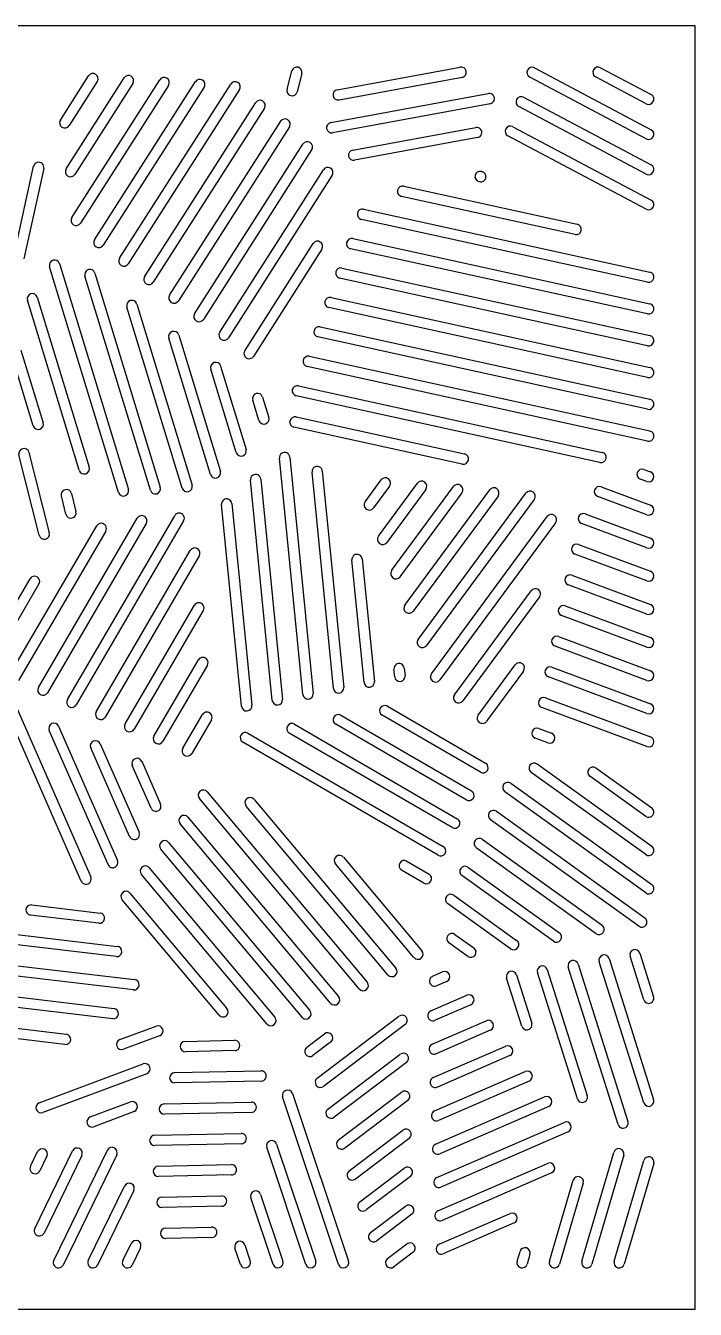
# Model space of a CAD drawing. Header units: inches. Extents: x 0 to 36, y 0 to 31.
# Drawn here: x 19.83 to 36, y 0 to 31 of the extents above; entities that cross this region are included whole.
import ezdxf

# ---------------------------------------------------------------- set-up
doc = ezdxf.new("R2010")
doc.units = ezdxf.units.IN
doc.layers.add('PROFILE', color=1, linetype='Continuous')
doc.layers.add('SLOTS', color=3, linetype='Continuous')

msp = doc.modelspace()

# ---------------------------------------------------------------- linework, layer by layer
at = {"layer": 'PROFILE'}
msp.add_lwpolyline([(0, 0), (36, 0), (36, 31), (0, 31)], close=True, dxfattribs=at)
at = {"layer": 'SLOTS'}
for p, q in [((20.669, 28.721), (21.349, 29.787)), ((26.142, 29.465), (26.257, 29.906)), ((26.499, 29.844), (26.384, 29.402)), ((27.355, 29.451), (30.323, 29.998)), ((32.118, 29.98), (34.934, 28.485)), ((34.816, 29.114), (33.591, 29.765)), ((33.708, 29.985), (34.934, 29.335)), ((20.807, 27.543), (22.209, 29.74)), ((21.559, 29.652), (20.879, 28.587)), ((20.945, 26.366), (23.069, 29.694)), ((22.419, 29.606), (21.018, 27.409)), ((23.28, 29.559), (21.156, 26.231)), ((21.493, 25.83), (23.929, 29.648)), ((24.14, 29.513), (21.704, 25.696)), ((22.097, 25.383), (24.782, 29.59)), ((24.993, 29.456), (22.308, 25.249)), ((30.368, 29.752), (27.4, 29.205)), ((34.816, 28.265), (32.001, 29.759)), ((22.702, 24.936), (25.385, 29.141)), ((27.197, 28.659), (31.002, 29.361)), ((31.855, 29.271), (34.934, 27.636)), ((25.596, 29.006), (22.913, 24.802)), ((31.048, 29.115), (27.243, 28.413)), ((34.816, 27.416), (31.738, 29.05)), ((23.306, 24.489), (25.988, 28.692)), ((26.199, 28.557), (23.517, 24.355)), ((27.728, 27.994), (30.699, 28.542)), ((31.592, 28.561), (34.934, 26.787)), ((30.744, 28.296), (27.773, 27.749)), ((34.816, 26.566), (31.475, 28.341)), ((23.911, 24.042), (26.525, 28.14)), ((26.736, 28.005), (24.122, 23.908)), ((19.543, 25.427), (20.023, 27.604)), ((20.267, 27.551), (19.787, 25.373)), ((24.515, 23.595), (27.02, 27.52)), ((27.231, 27.386), (24.726, 23.461)), ((30.83, 27.48), (30.849, 27.476)), ((28.96, 27.122), (33.151, 26.203)), ((30.795, 27.232), (30.777, 27.236)), ((33.098, 25.958), (28.907, 26.878)), ((27.989, 26.568), (34.902, 25.051)), ((34.848, 24.807), (27.936, 26.323)), ((25.12, 23.148), (26.772, 25.738)), ((27.727, 25.857), (34.902, 24.283)), ((26.983, 25.603), (25.33, 23.014)), ((34.848, 24.039), (27.674, 25.613)), ((22.073, 19.728), (20.409, 25.18)), ((20.648, 25.253), (22.312, 19.801)), ((27.465, 25.147), (34.902, 23.515)), ((22.841, 19.78), (21.262, 24.954)), ((21.501, 25.027), (23.08, 19.853)), ((34.848, 23.271), (27.412, 24.903)), ((21.126, 20.262), (19.873, 24.368)), ((20.112, 24.441), (21.365, 20.335)), ((23.61, 19.831), (22.275, 24.205)), ((22.514, 24.278), (23.849, 19.904)), ((34.848, 22.503), (27.15, 24.192)), ((27.204, 24.436), (34.902, 22.747)), ((26.942, 23.726), (34.902, 21.979)), ((24.293, 20.163), (23.287, 23.456)), ((23.527, 23.529), (24.532, 20.236)), ((34.848, 21.735), (26.888, 23.482)), ((20.013, 21.338), (19.478, 23.091)), ((19.717, 23.164), (20.252, 21.411)), ((26.68, 23.016), (34.902, 21.212)), ((24.915, 20.693), (24.3, 22.707)), ((24.539, 22.78), (25.154, 20.766)), ((34.848, 20.967), (26.626, 22.771)), ((25.552, 22.031), (25.702, 21.539)), ((33.698, 20.452), (26.365, 22.061)), ((26.418, 22.305), (33.752, 20.696)), ((25.463, 21.466), (25.313, 21.959)), ((26.36, 21.55), (30.428, 20.657)), ((30.374, 20.413), (26.307, 21.306)), ((20.158, 18.692), (19.669, 20.632)), ((19.911, 20.693), (20.4, 18.753)), ((26.523, 14.849), (25.958, 20.556)), ((26.206, 20.581), (26.772, 14.874)), ((27.263, 14.992), (26.745, 20.22)), ((26.993, 20.245), (27.512, 15.016)), ((34.759, 20.284), (34.919, 20.224)), ((25.784, 14.707), (25.256, 20.027)), ((25.505, 20.052), (26.033, 14.731)), ((28.029, 19.501), (28.418, 20.029)), ((28.619, 19.881), (28.23, 19.353)), ((28.348, 18.67), (29.29, 19.949)), ((28.668, 17.84), (30.163, 19.869)), ((33.73, 19.866), (34.919, 19.424)), ((34.831, 19.99), (34.672, 20.049)), ((20.803, 19.202), (20.692, 19.642)), ((20.934, 19.704), (21.045, 19.264)), ((29.492, 19.801), (28.55, 18.522)), ((30.364, 19.721), (28.869, 17.691)), ((28.988, 17.009), (31.035, 19.789)), ((31.236, 19.641), (29.189, 16.861)), ((29.307, 16.178), (31.907, 19.709)), ((32.109, 19.56), (29.509, 16.03)), ((34.831, 19.19), (33.643, 19.632)), ((25.044, 14.564), (24.561, 19.435)), ((24.81, 19.459), (25.293, 14.589)), ((19.444, 15.311), (21.549, 18.92)), ((20.141, 15.017), (22.526, 19.105)), ((22.742, 18.979), (20.357, 14.891)), ((20.838, 14.724), (23.429, 19.166)), ((23.645, 19.04), (21.054, 14.598)), ((29.627, 15.348), (32.424, 19.145)), ((32.625, 18.997), (29.828, 15.199)), ((34.831, 18.39), (33.253, 18.976)), ((33.34, 19.211), (34.919, 18.624)), ((21.765, 18.794), (19.66, 15.185)), ((21.535, 14.43), (23.806, 18.324)), ((33.18, 18.47), (34.919, 17.824)), ((24.022, 18.198), (21.751, 14.304)), ((28.002, 15.134), (27.709, 18.096)), ((27.958, 18.121), (28.251, 15.159)), ((34.831, 17.59), (33.093, 18.236)), ((33.02, 17.73), (34.919, 17.024)), ((18.773, 15.649), (19.936, 17.643)), ((20.152, 17.517), (18.989, 15.523)), ((34.831, 16.789), (32.933, 17.495)), ((30.185, 14.841), (32.036, 17.354)), ((32.238, 17.206), (30.387, 14.692)), ((22.232, 14.136), (23.904, 17.003)), ((24.12, 16.877), (22.448, 14.01)), ((34.831, 15.989), (32.772, 16.755)), ((32.859, 16.989), (34.919, 16.224)), ((32.699, 16.248), (34.919, 15.423)), ((34.831, 15.189), (32.612, 16.014)), ((22.929, 13.843), (24.002, 15.682)), ((24.218, 15.556), (23.145, 13.717)), ((30.754, 14.349), (31.648, 15.563)), ((32.539, 15.508), (34.919, 14.623)), ((28.742, 15.277), (28.724, 15.458)), ((28.973, 15.483), (28.991, 15.302)), ((31.85, 15.415), (30.956, 14.2)), ((34.831, 14.389), (32.452, 15.274)), ((32.379, 14.767), (34.919, 13.823)), ((21.174, 10.342), (19.393, 14.403)), ((19.622, 14.503), (21.403, 10.442)), ((23.626, 13.549), (24.1, 14.361)), ((27.442, 14.347), (30.595, 12.518)), ((30.811, 12.971), (28.438, 14.347)), ((28.564, 14.563), (30.936, 13.187)), ((34.831, 13.589), (32.291, 14.533)), ((21.819, 10.739), (20.397, 13.98)), ((20.626, 14.08), (22.048, 10.839)), ((24.316, 14.235), (23.842, 13.423)), ((26.32, 14.131), (30.253, 11.849)), ((30.469, 12.302), (27.317, 14.131)), ((32.218, 14.027), (32.527, 13.912)), ((21.631, 13.657), (22.568, 11.52)), ((29.787, 10.964), (25.073, 13.698)), ((25.198, 13.914), (29.912, 11.18)), ((30.128, 11.633), (26.195, 13.914)), ((32.44, 13.678), (32.131, 13.792)), ((22.339, 11.42), (21.402, 13.556)), ((22.859, 12.1), (22.406, 13.133)), ((22.635, 13.234), (23.088, 12.201)), ((32.182, 13.17), (34.948, 11.184)), ((33.6, 13.075), (34.948, 12.107)), ((34.802, 10.981), (32.036, 12.967)), ((34.802, 11.904), (33.454, 12.872)), ((24.216, 12.496), (28.077, 7.899)), ((34.802, 10.058), (31.399, 12.501)), ((31.545, 12.704), (34.948, 10.261)), ((27.886, 7.738), (24.025, 12.335)), ((28.578, 8.08), (25.155, 12.155)), ((25.347, 12.316), (28.769, 8.241)), ((23.749, 11.885), (27.386, 7.556)), ((34.636, 9.254), (31.054, 11.825)), ((31.2, 12.028), (34.782, 9.457)), ((27.194, 7.395), (23.558, 11.724)), ((23.283, 11.275), (26.694, 7.213)), ((30.856, 11.352), (33.75, 9.274)), ((26.503, 7.053), (23.091, 11.114)), ((27.501, 10.917), (29.399, 8.658)), ((33.604, 9.071), (30.71, 11.149)), ((22.816, 10.664), (25.848, 7.054)), ((29.207, 8.497), (27.31, 10.756)), ((29.445, 10.295), (28.907, 10.607)), ((29.032, 10.823), (29.571, 10.511)), ((30.511, 10.676), (32.718, 9.092)), ((25.657, 6.894), (22.625, 10.503)), ((32.572, 8.889), (30.365, 10.473)), ((22.349, 10.054), (24.691, 7.266)), ((30.166, 10.001), (31.686, 8.91)), ((19.976, 9.767), (21.626, 9.571)), ((24.5, 7.105), (22.158, 9.893)), ((31.54, 8.707), (30.02, 9.798)), ((21.597, 9.323), (19.947, 9.518)), ((18.192, 9.223), (22.043, 8.766)), ((30.197, 9.055), (30.654, 8.727)), ((22.014, 8.518), (18.163, 8.975)), ((30.508, 8.524), (30.051, 8.852)), ((17.027, 8.606), (22.46, 7.962)), ((34.756, 4.989), (33.678, 8.395)), ((33.916, 8.47), (34.994, 5.065)), ((34.756, 7.475), (34.423, 8.527)), ((34.661, 8.602), (34.994, 7.55)), ((22.431, 7.713), (16.997, 8.358)), ((29.652, 8.042), (29.897, 8.148)), ((31.681, 8.075), (32.049, 6.913)), ((33.152, 5.085), (32.188, 8.132)), ((32.426, 8.207), (33.39, 5.161)), ((34.136, 4.462), (32.933, 8.263)), ((33.171, 8.339), (34.374, 4.538)), ((29.997, 7.919), (29.752, 7.813)), ((31.811, 6.838), (31.443, 8)), ((21.934, 7.017), (18.187, 7.461)), ((18.217, 7.71), (21.963, 7.265)), ((29.617, 7.209), (30.481, 7.584)), ((30.581, 7.354), (29.717, 6.98)), ((22.103, 6.514), (22.979, 6.842)), ((26.873, 5.584), (28.845, 7.076)), ((28.996, 6.877), (27.024, 5.384)), ((29.645, 6.404), (30.951, 6.97)), ((20.779, 6.399), (19.377, 6.565)), ((19.407, 6.813), (20.809, 6.647)), ((23.066, 6.607), (22.19, 6.279)), ((26.616, 6.33), (27.044, 6.654)), ((31.05, 6.741), (29.745, 6.174)), ((23.684, 6.471), (24.874, 6.497)), ((24.879, 6.247), (23.689, 6.221)), ((27.195, 6.454), (26.767, 6.131)), ((29.673, 5.598), (31.421, 6.356)), ((20.16, 4.986), (22.67, 5.925)), ((27.13, 4.837), (28.877, 6.16)), ((29.028, 5.961), (27.28, 4.638)), ((31.52, 6.127), (29.773, 5.369)), ((22.758, 5.691), (20.247, 4.751)), ((23.429, 5.716), (25.511, 5.76)), ((29.701, 4.793), (31.891, 5.743)), ((25.517, 5.51), (23.435, 5.466)), ((31.99, 5.513), (29.801, 4.564)), ((21.39, 4.645), (22.361, 5.009)), ((23.175, 4.96), (25.273, 5.005)), ((27.387, 1.085), (26.035, 5.13)), ((26.272, 5.209), (27.625, 1.165)), ((27.386, 4.091), (28.909, 5.244)), ((29.06, 5.044), (27.537, 3.892)), ((29.73, 3.988), (32.36, 5.129)), ((22.449, 4.775), (21.478, 4.411)), ((25.278, 4.755), (23.18, 4.71)), ((32.46, 4.9), (29.829, 3.758)), ((29.758, 3.182), (32.83, 4.515)), ((22.946, 4.205), (25.035, 4.249)), ((27.643, 3.345), (28.941, 4.327)), ((29.092, 4.128), (27.794, 3.145)), ((32.93, 4.286), (29.857, 2.953)), ((19.947, 3.455), (20.119, 3.808)), ((20.05, 1.951), (20.961, 3.825)), ((20.508, 1.18), (21.804, 3.843)), ((22.029, 3.733), (20.733, 1.07)), ((25.04, 3.999), (22.951, 3.955)), ((26.597, 1.085), (25.651, 3.913)), ((25.888, 3.992), (26.834, 1.165)), ((33.261, 1.16), (34.031, 3.791)), ((34.271, 3.72), (33.501, 1.09)), ((20.343, 3.698), (20.172, 3.346)), ((21.186, 3.716), (20.274, 1.842)), ((23.033, 3.457), (24.796, 3.494)), ((27.899, 2.598), (28.973, 3.411)), ((29.786, 2.377), (32.432, 3.525)), ((34.042, 1.16), (34.755, 3.595)), ((34.995, 3.525), (34.282, 1.09)), ((24.802, 3.244), (23.039, 3.207)), ((29.124, 3.211), (28.05, 2.399)), ((32.531, 3.295), (29.885, 2.148)), ((32.479, 1.16), (33.052, 3.116)), ((21.342, 1.18), (22.216, 2.976)), ((22.441, 2.867), (21.567, 1.07)), ((33.292, 3.046), (32.719, 1.09)), ((23.121, 2.708), (24.558, 2.739)), ((24.563, 2.489), (23.126, 2.458)), ((25.806, 1.085), (25.267, 2.696)), ((25.504, 2.776), (26.043, 1.165)), ((28.156, 1.852), (29.005, 2.494)), ((29.156, 2.295), (28.307, 1.652)), ((29.814, 1.572), (31.527, 2.315)), ((23.208, 1.96), (24.32, 1.984)), ((31.627, 2.086), (29.913, 1.342)), ((22.176, 1.18), (22.377, 1.593)), ((24.325, 1.734), (23.213, 1.71)), ((25.12, 1.559), (25.252, 1.165)), ((28.57, 1.225), (29.037, 1.578)), ((22.602, 1.484), (22.401, 1.07)), ((25.015, 1.085), (24.883, 1.479)), ((29.188, 1.379), (28.721, 1.025)), ((31.698, 1.16), (31.767, 1.397)), ((32.007, 1.327), (31.938, 1.09))]:
    msp.add_line(p, q, dxfattribs=at)
for centre, start, end in [((21.454, 29.719), -32.5425, 147.4575), ((22.314, 29.673), -32.5425, 147.4575), ((26.378, 29.875), -14.5957, 165.4043), ((30.346, 29.875), -79.5581, 100.4419), ((32.06, 29.87), 62.037, 242.037), ((33.649, 29.875), 62.037, 242.037), ((23.174, 29.627), -32.5425, 147.4575), ((24.034, 29.58), -32.5425, 147.4575), ((24.887, 29.523), -32.5425, 147.4575), ((26.263, 29.433), 165.4043, 345.4043), ((27.378, 29.328), 100.4419, 280.4419), ((25.49, 29.074), -32.5425, 147.4575), ((31.025, 29.238), -79.5581, 100.4419), ((31.796, 29.16), 62.037, 242.037), ((34.875, 29.224), -117.963, 62.037), ((20.774, 28.654), 147.4575, 327.4575), ((26.093, 28.624), -32.5425, 147.4575), ((27.22, 28.536), 100.4419, 280.4419), ((30.721, 28.419), -79.5581, 100.4419), ((31.533, 28.451), 62.037, 242.037), ((34.875, 28.375), -117.963, 62.037), ((26.631, 28.072), -32.5425, 147.4575), ((27.751, 27.872), 100.4419, 280.4419), ((20.145, 27.577), -12.4268, 167.5732), ((34.875, 27.526), -117.963, 62.037), ((20.912, 27.476), 147.4575, 327.4575), ((27.125, 27.453), -32.5425, 147.4575), ((30.803, 27.358), 77.6242, 257.6242), ((30.822, 27.354), 257.6242, 437.6242), ((28.934, 27), 77.6242, 257.6242), ((34.875, 26.677), -117.963, 62.037), ((21.05, 26.299), 147.4575, 327.4575), ((27.962, 26.445), 77.6242, 257.6242), ((33.124, 26.081), 257.6242, 437.6242), ((21.598, 25.763), 147.4575, 327.4575), ((26.877, 25.67), -32.5425, 147.4575), ((27.701, 25.735), 77.6242, 257.6242), ((20.528, 25.216), 16.9729, 196.9729), ((21.382, 24.99), 16.9729, 196.9729), ((22.203, 25.316), 147.4575, 327.4575), ((27.439, 25.025), 77.6242, 257.6242), ((22.807, 24.869), 147.4575, 327.4575), ((34.875, 24.929), 257.6242, 437.6242), ((19.992, 24.404), 16.9729, 196.9729), ((22.394, 24.242), 16.9729, 196.9729), ((23.412, 24.422), 147.4575, 327.4575), ((27.177, 24.314), 77.6242, 257.6242), ((34.875, 24.161), 257.6242, 437.6242), ((24.016, 23.975), 147.4575, 327.4575), ((23.407, 23.493), 16.9729, 196.9729), ((24.621, 23.528), 147.4575, 327.4575), ((26.915, 23.604), 77.6242, 257.6242), ((34.875, 23.393), 257.6242, 437.6242), ((25.225, 23.081), 147.4575, 327.4575), ((26.653, 22.893), 77.6242, 257.6242), ((24.42, 22.744), 16.9729, 196.9729), ((34.875, 22.625), 257.6242, 437.6242), ((25.432, 21.995), 16.9729, 196.9729), ((26.391, 22.183), 77.6242, 257.6242), ((34.875, 21.857), 257.6242, 437.6242), ((20.133, 21.375), -163.0271, 16.9729), ((25.583, 21.502), -163.0271, 16.9729), ((26.333, 21.428), 77.6242, 257.6242), ((34.875, 21.089), 257.6242, 437.6242), ((19.79, 20.663), 14.1499, 194.1499), ((25.034, 20.73), -163.0271, 16.9729), ((26.082, 20.569), 5.6612, 185.6612), ((30.401, 20.535), 257.6242, 437.6242), ((33.725, 20.574), 257.6242, 437.6242), ((21.245, 20.298), -163.0271, 16.9729), ((24.412, 20.199), -163.0271, 16.9729), ((25.381, 20.039), 5.6612, 185.6612), ((26.869, 20.233), 5.6612, 185.6612), ((34.716, 20.166), 69.6084, 249.6084), ((34.875, 20.107), -110.3916, 69.6084), ((22.961, 19.816), -163.0271, 16.9729), ((23.729, 19.868), -163.0271, 16.9729), ((28.518, 19.955), -36.3692, 143.6308), ((29.391, 19.875), -36.3692, 143.6308), ((30.263, 19.795), -36.3692, 143.6308), ((33.686, 19.749), 69.6084, 249.6084), ((20.813, 19.673), 14.1499, 194.1499), ((22.192, 19.765), -163.0271, 16.9729), ((24.686, 19.447), 5.6612, 185.6612), ((31.136, 19.715), -36.3692, 143.6308), ((32.008, 19.635), -36.3692, 143.6308), ((20.924, 19.233), 194.1499, 374.1499), ((23.537, 19.103), -30.2558, 149.7442), ((28.129, 19.427), -216.3692, -36.3692), ((34.875, 19.307), -110.3916, 69.6084), ((21.657, 18.857), -30.2558, 149.7442), ((22.634, 19.042), -30.2558, 149.7442), ((32.525, 19.071), -36.3692, 143.6308), ((33.297, 19.093), 69.6084, 249.6084), ((20.279, 18.723), 194.1499, 374.1499), ((28.449, 18.596), -216.3692, -36.3692), ((34.875, 18.507), -110.3916, 69.6084), ((23.914, 18.261), -30.2558, 149.7442), ((33.137, 18.353), 69.6084, 249.6084), ((27.833, 18.108), 5.6612, 185.6612), ((20.044, 17.58), -30.2558, 149.7442), ((28.769, 17.766), -216.3692, -36.3692), ((32.976, 17.612), 69.6084, 249.6084), ((34.875, 17.707), -110.3916, 69.6084), ((32.137, 17.28), -36.3692, 143.6308), ((24.012, 16.94), -30.2558, 149.7442), ((29.088, 16.935), -216.3692, -36.3692), ((32.816, 16.872), 69.6084, 249.6084), ((34.875, 16.907), -110.3916, 69.6084), ((29.408, 16.104), -216.3692, -36.3692), ((32.656, 16.131), 69.6084, 249.6084), ((34.875, 16.106), -110.3916, 69.6084), ((24.11, 15.619), -30.2558, 149.7442), ((28.848, 15.471), 5.6612, 185.6612), ((31.749, 15.489), -36.3692, 143.6308), ((32.495, 15.391), 69.6084, 249.6084), ((28.866, 15.289), -174.3388, 5.6612), ((29.728, 15.273), -216.3692, -36.3692), ((34.875, 15.306), -110.3916, 69.6084), ((20.249, 14.954), 149.7442, 329.7442), ((27.387, 15.004), -174.3388, 5.6612), ((28.127, 15.147), -174.3388, 5.6612), ((20.946, 14.661), 149.7442, 329.7442), ((25.169, 14.576), -174.3388, 5.6612), ((25.908, 14.719), -174.3388, 5.6612), ((26.648, 14.862), -174.3388, 5.6612), ((28.501, 14.455), 59.8843, 239.8843), ((30.286, 14.767), -216.3692, -36.3692), ((32.335, 14.65), 69.6084, 249.6084), ((34.875, 14.506), -110.3916, 69.6084), ((21.643, 14.367), 149.7442, 329.7442), ((24.208, 14.298), -30.2558, 149.7442), ((27.379, 14.239), 59.8843, 239.8843), ((30.855, 14.274), -216.3692, -36.3692), ((20.512, 14.03), 23.6855, 203.6855), ((22.34, 14.073), 149.7442, 329.7442), ((26.257, 14.023), 59.8843, 239.8843), ((32.175, 13.91), 69.6084, 249.6084), ((21.516, 13.607), 23.6855, 203.6855), ((23.037, 13.78), 149.7442, 329.7442), ((25.135, 13.806), 59.8843, 239.8843), ((32.484, 13.795), -110.3916, 69.6084), ((34.875, 13.706), -110.3916, 69.6084), ((23.734, 13.486), 149.7442, 329.7442), ((22.521, 13.183), 23.6855, 203.6855), ((30.873, 13.079), -120.1157, 59.8843), ((32.109, 13.068), 54.3242, 234.3242), ((33.527, 12.973), 54.3242, 234.3242), ((31.472, 12.602), 54.3242, 234.3242), ((24.12, 12.415), 40.0284, 220.0284), ((30.532, 12.41), -120.1157, 59.8843), ((22.974, 12.151), 203.6855, 383.6855), ((25.251, 12.236), 40.0284, 220.0284), ((34.875, 12.006), -125.6758, 54.3242), ((23.654, 11.805), 40.0284, 220.0284), ((30.191, 11.741), -120.1157, 59.8843), ((31.127, 11.926), 54.3242, 234.3242), ((22.454, 11.47), 203.6855, 383.6855), ((23.187, 11.194), 40.0284, 220.0284), ((29.849, 11.072), -120.1157, 59.8843), ((30.783, 11.251), 54.3242, 234.3242), ((34.875, 11.082), -125.6758, 54.3242), ((27.405, 10.837), 40.0284, 220.0284), ((21.933, 10.789), 203.6855, 383.6855), ((22.72, 10.584), 40.0284, 220.0284), ((28.97, 10.715), 59.8843, 239.8843), ((30.438, 10.575), 54.3242, 234.3242), ((21.288, 10.392), 203.6855, 383.6855), ((29.508, 10.403), -120.1157, 59.8843), ((34.875, 10.159), -125.6758, 54.3242), ((22.254, 9.973), 40.0284, 220.0284), ((30.093, 9.899), 54.3242, 234.3242), ((19.962, 9.643), 83.2386, 263.2386), ((21.612, 9.447), 263.2386, 443.2386), ((34.709, 9.355), -125.6758, 54.3242), ((30.124, 8.954), 54.3242, 234.3242), ((32.645, 8.991), -125.6758, 54.3242), ((33.677, 9.173), -125.6758, 54.3242), ((22.028, 8.642), 263.2386, 443.2386), ((30.581, 8.626), -125.6758, 54.3242), ((31.613, 8.808), -125.6758, 54.3242), ((34.542, 8.564), 17.564, 197.564), ((29.303, 8.577), 220.0284, 400.0284), ((33.052, 8.301), 17.564, 197.564), ((33.797, 8.433), 17.564, 197.564), ((28.673, 8.161), 220.0284, 400.0284), ((29.947, 8.033), -66.5497, 113.4503), ((31.562, 8.038), 17.564, 197.564), ((32.307, 8.169), 17.564, 197.564), ((22.445, 7.838), 263.2386, 443.2386), ((27.982, 7.818), 220.0284, 400.0284), ((29.702, 7.927), 113.4503, 293.4503), ((27.29, 7.476), 220.0284, 400.0284), ((30.531, 7.469), -66.5497, 113.4503), ((34.875, 7.512), 197.564, 377.564), ((21.948, 7.141), 263.2386, 443.2386), ((24.596, 7.185), 220.0284, 400.0284), ((26.598, 7.133), 220.0284, 400.0284), ((29.667, 7.094), 113.4503, 293.4503), ((23.023, 6.724), -69.4797, 110.5203), ((25.752, 6.974), 220.0284, 400.0284), ((28.921, 6.977), -52.8804, 127.1196), ((31.001, 6.855), -66.5497, 113.4503), ((31.93, 6.875), 197.564, 377.564), ((20.794, 6.523), 263.2386, 443.2386), ((22.146, 6.396), 110.5203, 290.5203), ((27.12, 6.554), -52.8804, 127.1196), ((23.687, 6.346), 91.2179, 271.2179), ((24.876, 6.372), -88.7821, 91.2179), ((26.692, 6.23), -232.8804, -52.8804), ((29.695, 6.289), 113.4503, 293.4503), ((31.47, 6.242), -66.5497, 113.4503), ((22.714, 5.808), -69.4797, 110.5203), ((28.953, 6.06), -52.8804, 127.1196), ((23.432, 5.591), 91.2179, 271.2179), ((25.514, 5.635), -88.7821, 91.2179), ((26.948, 5.484), -232.8804, -52.8804), ((29.723, 5.484), 113.4503, 293.4503), ((31.94, 5.628), -66.5497, 113.4503), ((26.154, 5.17), 18.4893, 198.4893), ((20.204, 4.868), 110.5203, 290.5203), ((22.405, 4.892), -69.4797, 110.5203), ((23.178, 4.835), 91.2179, 271.2179), ((25.276, 4.88), -88.7821, 91.2179), ((28.985, 5.144), -52.8804, 127.1196), ((32.41, 5.014), -66.5497, 113.4503), ((33.271, 5.123), 197.564, 377.564), ((34.875, 5.027), 197.564, 377.564), ((27.205, 4.738), -232.8804, -52.8804), ((29.751, 4.678), 113.4503, 293.4503), ((21.434, 4.528), 110.5203, 290.5203), ((29.017, 4.227), -52.8804, 127.1196), ((32.88, 4.401), -66.5497, 113.4503), ((34.255, 4.5), 197.564, 377.564), ((22.949, 4.08), 91.2179, 271.2179), ((25.037, 4.124), -88.7821, 91.2179), ((25.77, 3.953), 18.4893, 198.4893), ((27.462, 3.991), -232.8804, -52.8804), ((20.231, 3.753), -25.9437, 154.0563), ((21.074, 3.77), -25.9437, 154.0563), ((21.916, 3.788), -25.9437, 154.0563), ((29.779, 3.873), 113.4503, 293.4503), ((34.151, 3.756), -16.3191, 163.6809), ((20.059, 3.4), -205.9437, -25.9437), ((23.036, 3.332), 91.2179, 271.2179), ((24.799, 3.369), -88.7821, 91.2179), ((29.049, 3.311), -52.8804, 127.1196), ((32.481, 3.41), -66.5497, 113.4503), ((34.875, 3.56), -16.3191, 163.6809), ((27.718, 3.245), -232.8804, -52.8804), ((29.807, 3.068), 113.4503, 293.4503), ((33.172, 3.081), -16.3191, 163.6809), ((22.329, 2.922), -25.9437, 154.0563), ((25.386, 2.736), 18.4893, 198.4893), ((23.123, 2.583), 91.2179, 271.2179), ((24.561, 2.614), -88.7821, 91.2179), ((27.975, 2.498), -232.8804, -52.8804), ((29.08, 2.395), -52.8804, 127.1196), ((29.836, 2.262), 113.4503, 293.4503), ((31.577, 2.2), -66.5497, 113.4503), ((20.162, 1.897), -205.9437, -25.9437), ((23.21, 1.835), 91.2179, 271.2179), ((24.323, 1.859), -88.7821, 91.2179), ((22.49, 1.539), -25.9437, 154.0563), ((25.002, 1.519), 18.4893, 198.4893), ((28.231, 1.752), -232.8804, -52.8804), ((29.112, 1.478), -52.8804, 127.1196), ((29.864, 1.457), 113.4503, 293.4503), ((31.887, 1.362), -16.3191, 163.6809), ((20.621, 1.125), -205.9437, -25.9437), ((21.455, 1.125), -205.9437, -25.9437), ((22.289, 1.125), -205.9437, -25.9437), ((25.134, 1.125), 198.4893, 378.4893), ((25.924, 1.125), 198.4893, 378.4893), ((26.715, 1.125), 198.4893, 378.4893), ((27.506, 1.125), 198.4893, 378.4893), ((28.646, 1.125), -232.8804, -52.8804), ((31.818, 1.125), -196.3191, -16.3191), ((32.599, 1.125), -196.3191, -16.3191), ((33.381, 1.125), -196.3191, -16.3191), ((34.162, 1.125), -196.3191, -16.3191)]:
    msp.add_arc(centre, 0.125, start, end, dxfattribs=at)

doc.saveas('drawing.dxf')
